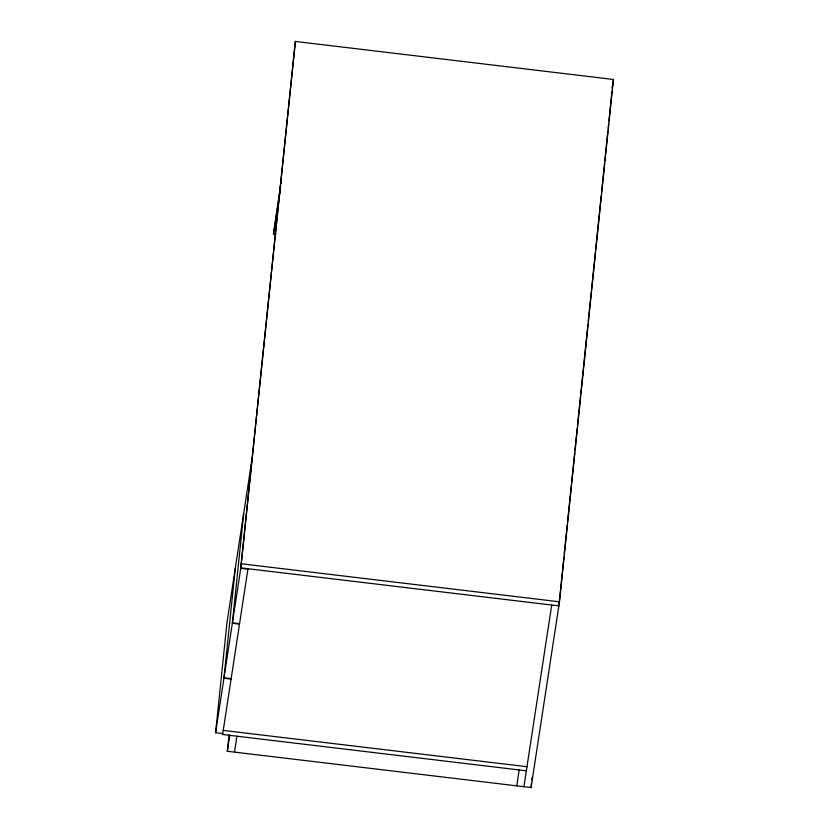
<?xml version="1.0" encoding="UTF-8"?>
<svg xmlns="http://www.w3.org/2000/svg" width="829" height="829" viewBox="0 0 829 829"><rect width="100%" height="100%" fill="white"/><g stroke="black" fill="none" stroke-linecap="round" stroke-linejoin="round"><path stroke-width="1.24" d="M222.752 733.592L215.592 732.732L226.918 623.045L235.249 568.549M215.592 732.732L223.934 678.236L235.322 568.093L243.664 513.597M231.156 678.64L224.006 677.78L232.338 623.284L243.736 513.141L252.068 458.644M276.047 234.234L273.487 233.923L280.554 185.831M239.571 623.688L232.41 622.828L240.752 568.331L295.362 41.45L613.408 79.46L559.492 601.802L531.068 787.55L227.333 751.25L229.042 734.67M563.917 557.005L558.87 605.895L240.814 567.875L295.362 41.45M531.068 787.55L531.607 782.4M531.866 779.83L532.135 777.26M564.176 554.425L567.233 524.84M567.502 522.27L571.347 484.955M571.616 482.385L574.673 452.789M574.932 450.22L577.191 428.344M577.461 425.774L580.518 396.179M580.777 393.609L587.948 324.139M588.217 321.559L591.274 291.974M591.533 289.404L595.388 252.089M595.647 249.519L601.232 195.478M601.491 192.908L604.548 163.313M604.818 160.743L607.864 131.148M608.134 128.578L608.662 123.438M608.932 120.858L611.989 91.273M612.248 88.693L612.786 83.553M280.938 183.271L281.528 179.437M273.487 233.923L280.534 187.872M247.975 568.735L222.607 734.494L526.342 770.804M227.333 751.25L229.768 735.354M234.493 752.1L236.918 736.204M612.196 87.387L613.408 79.46M516.757 785.84L519.192 769.944M523.918 786.69L551.71 605.035M241.446 563.793L559.492 601.802M240.752 568.331L247.902 569.191M232.338 623.284L239.498 624.144M223.934 678.236L231.084 679.096M223.239 730.411L526.975 766.711"/></g></svg>
